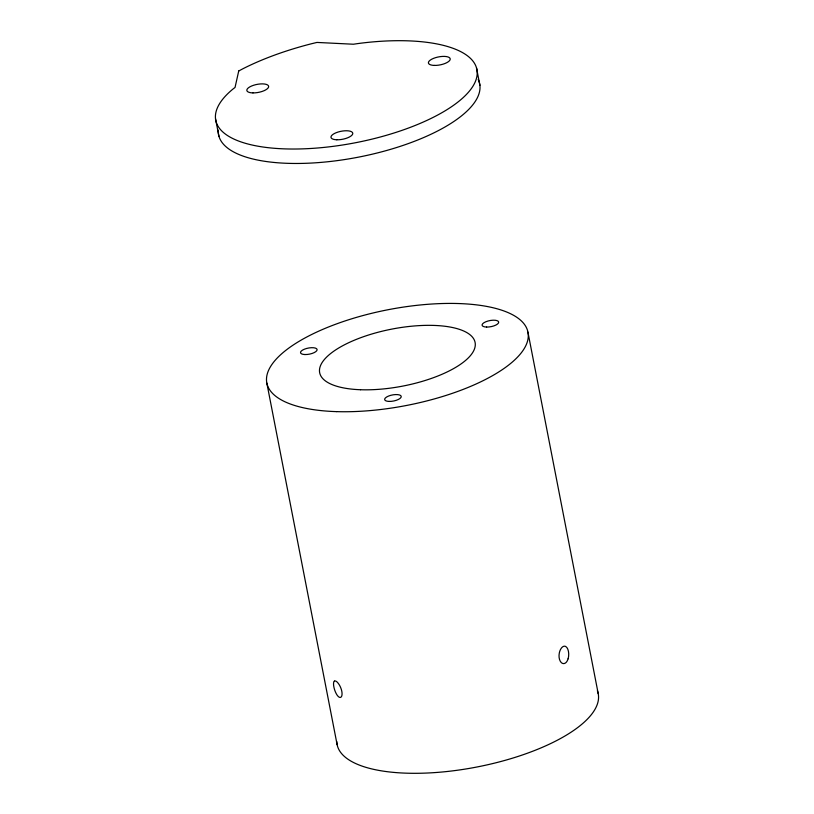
<?xml version="1.0" encoding="UTF-8"?>
<svg xmlns="http://www.w3.org/2000/svg" width="814" height="814" viewBox="0 0 814 814"><rect width="100%" height="100%" fill="white"/><g stroke="black" fill="none" stroke-linecap="round" stroke-linejoin="round"><path stroke-width="1.22" d="M568.121 658.77L568.131 658.75A8.689 4.426 -87.5 0 0 565.75 646.53A8.679 4.63 -86.6 0 0 563.298 646.479A8.71 4.853 -85.7 0 0 561.182 648.402L561.06 648.595A8.71 5.057 -84.7 0 0 559.371 652.767L559.31 653.042A8.7 5.24 -83.7 0 0 561.131 662.393L561.263 662.525A8.71 5.057 -84.7 0 0 563.97 663.563L564.122 663.532A8.71 4.853 -85.7 0 0 566.341 662.199L566.351 662.179A8.679 4.63 -86.6 0 0 568.111 658.73M476.505 67.908L479.914 85.358M527.93 332.122L598.219 693.67M215.527 118.803L218.935 136.264M266.829 383.048L337.108 744.596M334.371 681.135A8.689 2.869 71.1 0 0 333.567 684.727L333.567 684.757A8.679 2.635 71.8 0 0 334.432 689.193L334.442 689.234A8.689 2.869 71.1 0 0 337.077 695.064A8.689 3.103 70.3 0 0 339.123 697.13A8.689 3.337 69.6 0 0 340.893 697.201A8.689 3.571 68.8 0 0 342.043 693.467A8.679 3.795 68 0 0 341.188 689L341.168 688.97A8.689 3.571 68.8 0 0 338.186 683.261A8.689 3.337 69.6 0 0 336.04 681.257A8.689 3.103 70.3 0 0 334.381 681.155M597.354 690.72A133.008 48.748 -11 0 1 477.187 766.951A133.008 48.748 -11 0 1 336.772 741.544M478.194 79.457A133.008 48.748 -11 0 1 358.648 157.112A133.008 48.748 -11 0 1 218.254 130.159M238.726 70.981L235.043 87.444L232.977 89.041A133.008 48.748 -11 0 0 298.077 148.982A133.008 48.748 -11 0 0 473.738 84.86A133.008 48.748 -11 0 0 357.326 43.651L353.418 44.231L316.951 42.43L311.111 43.844A156.929 57.509 -11 0 0 243.03 68.702L238.726 70.981M360.531 389.733L358.394 389.641A79.172 29.019 -11 0 1 333.893 351.119A79.172 29.019 -11 0 1 448.321 326.74L450.152 327.055A79.172 29.019 -11 0 1 460.877 364.041A79.172 29.019 -11 0 1 360.531 389.733M336.691 411.63A133.008 48.748 -11 0 0 528.174 333.628A133.008 48.748 -11 0 0 327.289 327.482A133.008 48.748 -11 0 0 336.691 411.63M304.965 354.548A8.445 3.093 -11 0 0 317.114 349.593A8.445 3.093 -11 0 0 304.365 349.206A8.445 3.093 -11 0 0 304.965 354.548M389.112 401.424A8.445 3.093 -11 0 0 401.241 396.469A8.445 3.093 -11 0 0 388.471 396.092A8.445 3.093 -11 0 0 389.112 401.424M486.609 327.065A8.445 3.093 -11 0 0 498.687 322.079A8.445 3.093 -11 0 0 485.877 321.744A8.445 3.093 -11 0 0 486.609 327.065M252.961 92.908A11.081 4.06 -11 0 0 268.63 86.284A11.081 4.06 -11 0 0 251.648 85.989A11.081 4.06 -11 0 0 252.961 92.908M434.269 65.415A11.081 4.06 -11 0 0 450.223 58.913A11.081 4.06 -11 0 0 433.486 58.394A11.081 4.06 -11 0 0 434.269 65.415M336.813 139.774A11.081 4.06 -11 0 0 352.777 133.282A11.081 4.06 -11 0 0 336.029 132.763A11.081 4.06 -11 0 0 336.813 139.774"/></g></svg>
